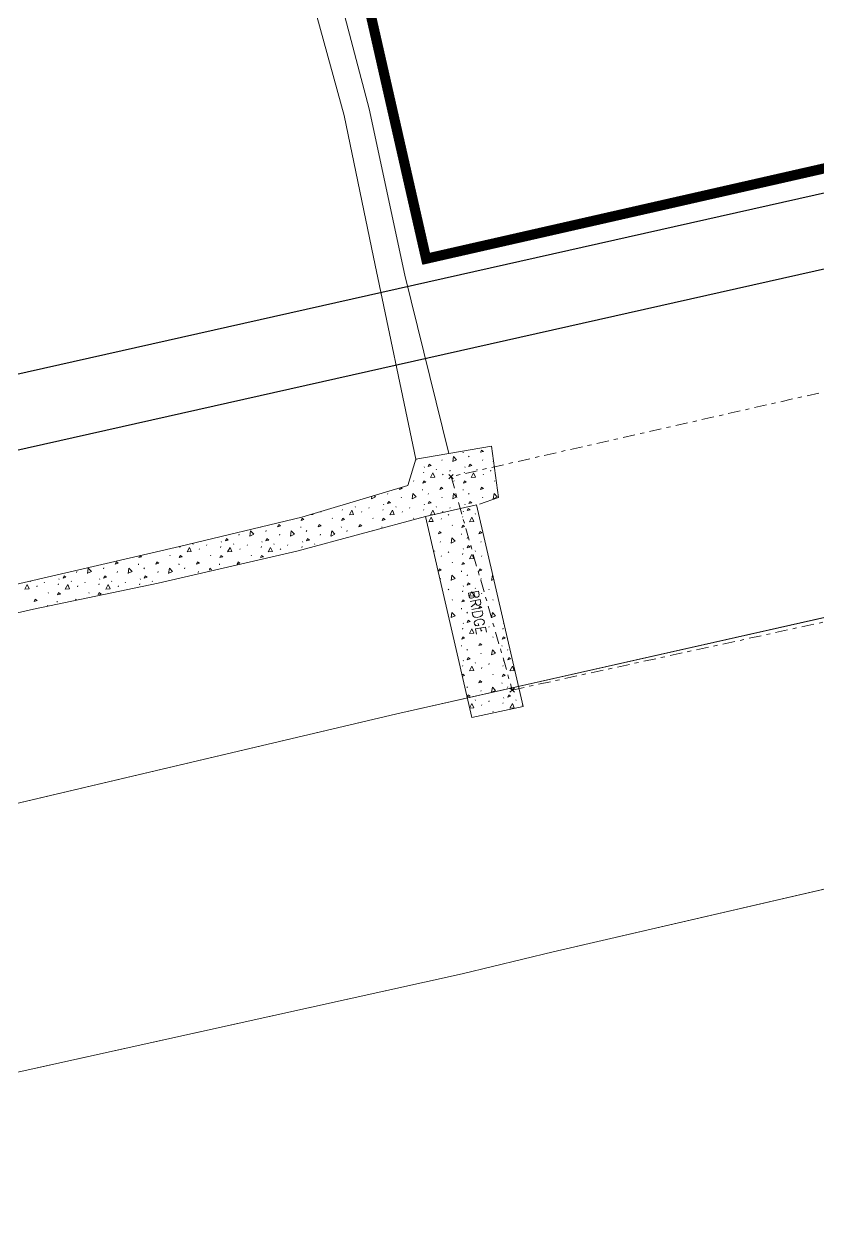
# Model space of a CAD drawing. Header units: metres. Extents: x -703672 to 3951284, y -4124475 to 4104628.
# Drawn here: x 328131.1 to 328209.4, y 4102859.2 to 4102977.5 of the extents above; entities that cross this region are included whole.
import ezdxf
from ezdxf.enums import TextEntityAlignment as Align

# ---------------------------------------------------------------- set-up
doc = ezdxf.new("R2010")
doc.units = ezdxf.units.M
doc.header["$MEASUREMENT"] = 0
doc.linetypes.add('DGN Style 7', pattern=[2.6567653376214695, 1.195544401929661, -0.5313530675242938, 0.3985148006432204, -0.5313530675242938])
for name, color, linetype, lineweight in [('0_거더제작장', 195, 'Continuous', 0), ('C-DTCH-TOP~', 7, 'Continuous', 0), ('C-PADS-OTLN', 9, 'Continuous', 30), ('C-PROP-BASE', 2, 'CONLMT', 0), ('V-ANNO-PATT', 9, 'Continuous', 0), ('V-PVMT-GRVL', 9, 'Continuous', 0), ('V-SITE-STRC', 253, 'Continuous', 0), ('V-SITE-WALK', 7, 'Continuous', 0)]:
    doc.layers.add(name, color=color, linetype=linetype, lineweight=lineweight)
doc.styles.add('Style-STANDARD', font='STANDARD.shx')
doc.linetypes.add('CONLMT', pattern='A,0.10417,-0.00902625,[2,dgnlstyle-tsaec.shx,S=4.133597883597883e-05,R=0,X=0,Y=0],-0.00902625', length=0.1222225)

msp = doc.modelspace()

# ---------------------------------------------------------------- linework, layer by layer
at = {"layer": '0_거더제작장', "const_width": 1}
msp.add_lwpolyline([(328311.1668359272, 4102986.284683827), (328170.742010896, 4102954.396307972), (328115.3802472576, 4103198.189406986), (328255.8050722887, 4103230.077782841)], close=True, dxfattribs=at)
at = {"layer": 'C-DTCH-TOP~'}
for p, q in [((328167.8653534192, 4102909.525852308), (328416.727287227, 4102965.683699912)), ((328428.5751802278, 4102942.780686513), (328183.2484712587, 4102886.081839229)), ((328069.0538425405, 4102886.235816062), (328167.8653534192, 4102909.525852308)), ((328183.2484712587, 4102886.081839229), (328174.2990880811, 4102883.913678971)), ((328174.2990880811, 4102883.913678971), (328089.4495304952, 4102865.147232361))]:
    msp.add_line(p, q, dxfattribs=at)
at = {"layer": 'C-DTCH-TOP~', "flags": 128}
for points in [[(327517.8345620793, 4102748.37939936), (327532.1012557851, 4102753.865678844), (327563.346068102, 4102764.286165), (327606.1703543523, 4102774.124036111), (327654.2007221422, 4102784.538279964), (327713.2279488214, 4102798.43156791), (327720.1714716455, 4102805.951463472), (328069.0538425405, 4102886.235816062), (328167.8653534192, 4102909.525852308), (328416.727287227, 4102965.683699912), (328463.3450396978, 4102976.663650007)], [(328463.3450396977, 4102950.367365552), (328428.5751802278, 4102942.780686513), (328183.2484712587, 4102886.081839229), (328174.2990880811, 4102883.913678971), (328089.4495304952, 4102865.147232361), (327761.2583166112, 4102787.432628253), (327637.4214089723, 4102761.393897478), (327586.492723332, 4102748.37939936)]]:
    msp.add_lwpolyline(points, dxfattribs=at)
at = {"layer": 'C-PADS-OTLN'}
for p, q in [((328126.8688037326, 4102942.218461848), (328403.0110084876, 4103004.316380347)), ((328127.9731425419, 4102934.984499497), (328404.6126109379, 4102997.194240951))]:
    msp.add_line(p, q, dxfattribs=at)
at = {"layer": 'C-PROP-BASE', "linetype": 'ByBlock'}
for p, q in [((328172.9714283276, 4102933.141535928), (328173.4204411339, 4102932.692523122)), ((328173.1961592376, 4102932.916805018), (328172.9716528346, 4102932.692298615)), ((328173.420890147, 4102933.141535928), (328173.1961592376, 4102932.916805018)), ((328179.0004283276, 4102912.104535928), (328179.4494411339, 4102911.655523122)), ((328179.2251592376, 4102911.879805018), (328179.0006528345, 4102911.655298615)), ((328179.449890147, 4102912.104535928), (328179.2251592376, 4102911.879805018))]:
    msp.add_line(p, q, dxfattribs=at)
at = {"layer": 'C-PROP-BASE', "linetype": 'DGN Style 7'}
msp.add_lwpolyline([(328463.3450396977, 4102998.877762125), (328173.1961592371, 4102932.916805019), (328179.2251592568, 4102911.879805039), (328463.3450396977, 4102973.86268599)], dxfattribs=at)
at = {"layer": 'V-ANNO-PATT'}
for p, q in [((328174.3783010523, 4102935.332885927, 7.590978567076746), (328174.3871924113, 4102935.253009991, 7.592978248973154)), ((328172.2816315522, 4102934.497737539, 7.602331904982755), (328172.3172397802, 4102934.577713443, 7.600523943030254)), ((328174.9319453115, 4102934.861727876, 7.6049609143748), (328174.9674535404, 4102934.941703781, 7.603152516076079)), ((328176.2815934724, 4102934.497737539, 7.6197857540093), (328176.3172017004, 4102934.577713443, 7.617977792056806)), ((328170.4749185881, 4102933.282603633, 7.624278781811668), (328170.510526816, 4102933.362579538, 7.622470819859174)), ((328170.5422806247, 4102933.867727347, 7.610208440352395), (328170.5778745781, 4102933.814443401, 7.611671829039118)), ((328171.7384450355, 4102933.641795416, 7.620974339818744), (328171.7739389899, 4102933.588511469, 7.622437292159248)), ((328172.370278677, 4102933.078465136, 7.637560614508459), (328172.4058868943, 4102933.158341071, 7.635755106682467)), ((328173.0896135606, 4102933.468047762, 7.631135521896113), (328173.1252217779, 4102933.547923697, 7.629330014070121)), ((328174.4748805083, 4102933.282603633, 7.64173263083822), (328174.5104887362, 4102933.362579538, 7.639924668885719)), ((328174.5422425449, 4102933.867727347, 7.627662289378939), (328174.5778364983, 4102933.814443401, 7.62912567806567)), ((328175.7384069557, 4102933.641795416, 7.638428188845296), (328175.7739009101, 4102933.588511469, 7.639891141185792)), ((328176.3702405972, 4102933.078465136, 7.655014463535004), (328176.4058488145, 4102933.158341071, 7.653208955709019)), ((328177.0895754808, 4102933.468047762, 7.648589370922657), (328177.1251836981, 4102933.547923697, 7.646783863096672)), ((328169.4803453318, 4102932.510336301, 7.638897445895275), (328169.5158392861, 4102932.457052354, 7.640360398235771)), ((328173.480307252, 4102932.510336301, 7.656351294921819), (328173.5158012064, 4102932.457052354, 7.657814247262316)), ((328177.4802691722, 4102932.510336301, 7.673805143948371), (328177.5157631266, 4102932.457052354, 7.675268096288868)), ((328166.9316278982, 4102931.187534832, 7.660249727982162), (328166.9671361272, 4102931.267510737, 7.658441329683434)), ((328168.2812760592, 4102930.823544495, 7.675074567616662), (328168.3168842872, 4102930.9035204, 7.673266605664161)), ((328170.3779455593, 4102931.658692883, 7.663721229710653), (328170.3868369184, 4102931.578816948, 7.66572091160706)), ((328170.9315898184, 4102931.187534832, 7.677703577008707), (328170.9670980474, 4102931.267510737, 7.675895178709979)), ((328172.2812379794, 4102930.823544495, 7.692528416643206), (328172.3168462074, 4102930.9035204, 7.690720454690705)), ((328174.3779074795, 4102931.658692883, 7.681175078737198), (328174.3867988386, 4102931.578816948, 7.683174760633605)), ((328174.9315517387, 4102931.187534832, 7.695157426035259), (328174.9670599676, 4102931.267510737, 7.693349027736531)), ((328176.2811998996, 4102930.823544495, 7.709982265669758), (328176.3168081276, 4102930.9035204, 7.708174303717257)), ((328160.3699993436, 4102929.404272091, 7.675395579089269), (328160.4056075608, 4102929.484148026, 7.673590071263277)), ((328162.4746011748, 4102929.608410588, 7.67956759541903), (328162.5102094028, 4102929.688386494, 7.677759633466529)), ((328163.7381276223, 4102929.967602372, 7.676263153426106), (328163.7736215767, 4102929.914318425, 7.677726105766602)), ((328164.3699612638, 4102929.404272091, 7.692849428115814), (328164.405569481, 4102929.484148026, 7.691043920289829)), ((328165.0892961474, 4102929.793854719, 7.686424335503474), (328165.1249043647, 4102929.873730654, 7.684618827677482)), ((328166.474563095, 4102929.608410588, 7.697021444445582), (328166.510171323, 4102929.688386494, 7.695213482493081)), ((328166.5419251317, 4102930.193534303, 7.682951102986301), (328166.5775190851, 4102930.140250357, 7.684414491673024)), ((328167.7380895425, 4102929.967602372, 7.693717002452651), (328167.7735834969, 4102929.914318425, 7.695179954793154)), ((328168.369923184, 4102929.404272091, 7.710303277142366), (328168.4055314012, 4102929.484148026, 7.708497769316374)), ((328169.0892580677, 4102929.793854719, 7.703878184530019), (328169.1248662849, 4102929.873730654, 7.702072676704027)), ((328170.4745250152, 4102929.608410588, 7.714475293472127), (328170.5101332432, 4102929.688386494, 7.712667331519626)), ((328170.5418870519, 4102930.193534303, 7.700404952012846), (328170.5774810053, 4102930.140250357, 7.701868340699576)), ((328171.7380514627, 4102929.967602372, 7.711170851479196), (328171.7735454171, 4102929.914318425, 7.712633803819699)), ((328172.3698851042, 4102929.404272091, 7.72775712616891), (328172.4054933214, 4102929.484148026, 7.725951618342918)), ((328173.0892199879, 4102929.793854719, 7.721332033556564), (328173.1248282052, 4102929.873730654, 7.719526525730572)), ((328174.3814781395, 4102929.503132285, 7.744469655451645), (328174.417063224, 4102929.449838082, 7.743173612493003)), ((328174.5418489721, 4102930.193534303, 7.717858801039398), (328174.5774429255, 4102930.140250357, 7.719322189726121)), ((328161.4800279186, 4102928.836143257, 7.694186259502629), (328161.5155218729, 4102928.78285931, 7.695649211843133)), ((328165.4799898388, 4102928.836143257, 7.711640108529181), (328165.5154837932, 4102928.78285931, 7.713103060869678)), ((328169.479951759, 4102928.836143257, 7.729093957555726), (328169.5154457134, 4102928.78285931, 7.730556909896222)), ((328172.209634218, 4102928.713718158, 7.763942098161834), (328172.2452474469, 4102928.793609467, 7.764610381910451)), ((328172.92894274, 4102929.10337577, 7.759384152186897), (328172.9645559689, 4102929.18326708, 7.760052435935521)), ((328173.3195002127, 4102928.145479971, 7.739657607393923), (328173.3549853075, 4102928.092185768, 7.738362997068236)), ((328174.3140613754, 4102928.917895948, 7.736802282732079), (328174.3496746255, 4102928.997887245, 7.737472041200448)), ((328175.5775076243, 4102929.277156867, 7.723999633414884), (328175.612992719, 4102929.223862664, 7.72270502308919)), ((328152.2810348055, 4102927.149351451, 7.695455683170927), (328152.3166430335, 4102927.229327356, 7.693647721218426)), ((328154.3833602011, 4102927.93368984, 7.685374365875049), (328154.3865956647, 4102927.904623903, 7.686102027161326)), ((328154.9313485648, 4102927.513341788, 7.698084692562972), (328154.9668567937, 4102927.593317693, 7.696276294264251)), ((328156.2809967257, 4102927.149351451, 7.712909532197472), (328156.3166049537, 4102927.229327356, 7.711101570244971)), ((328158.3776662258, 4102927.984499839, 7.701556194291463), (328158.3865575849, 4102927.904623903, 7.703555876187878)), ((328158.931310485, 4102927.513341788, 7.715538541589524), (328158.9668187139, 4102927.593317693, 7.713730143290796)), ((328160.2809586459, 4102927.149351451, 7.730363381224024), (328160.3165668739, 4102927.229327356, 7.728555419271522)), ((328162.377628146, 4102927.984499839, 7.719010043318008), (328162.3865195051, 4102927.904623903, 7.721009725214422)), ((328162.9312724052, 4102927.513341788, 7.732992390616069), (328162.9667806341, 4102927.593317693, 7.731183992317341)), ((328166.3775900662, 4102927.984499839, 7.73646389234456), (328166.3864814253, 4102927.904623903, 7.738463574240967)), ((328174.2169280823, 4102927.29367263, 7.714233723809734), (328174.2258102864, 4102927.21378132, 7.712927918396375)), ((328146.4743599211, 4102925.934217545, 7.699948710973295), (328146.5099681491, 4102926.014193451, 7.698140749020794)), ((328147.7378863686, 4102926.293409328, 7.696644268980371), (328147.773380323, 4102926.240125381, 7.698107221320868)), ((328148.3697200101, 4102925.730079048, 7.713230543670079), (328148.4053282273, 4102925.809954983, 7.711425035844094)), ((328149.0890548938, 4102926.119661674, 7.70680545105774), (328149.1246631111, 4102926.199537609, 7.704999943231748)), ((328150.4743218413, 4102925.934217545, 7.71740255999984), (328150.5099300693, 4102926.014193451, 7.715594598047346)), ((328150.5416838781, 4102926.519341259, 7.703332218540567), (328150.5772778314, 4102926.466057313, 7.70479560722729)), ((328151.7378482888, 4102926.293409328, 7.714098118006916), (328151.7733422432, 4102926.240125381, 7.71556107034742)), ((328152.3696819303, 4102925.730079048, 7.730684392696631), (328152.4052901475, 4102925.809954983, 7.728878884870639)), ((328153.089016814, 4102926.119661674, 7.724259300084285), (328153.1246250313, 4102926.199537609, 7.722453792258293)), ((328154.4742837615, 4102925.934217545, 7.734856409026392), (328154.5098919895, 4102926.014193451, 7.733048447073891)), ((328154.5416457983, 4102926.519341259, 7.720786067567111), (328154.5772397516, 4102926.466057313, 7.722249456253834)), ((328155.737810209, 4102926.293409328, 7.731551967033468), (328155.7733041634, 4102926.240125381, 7.733014919373964)), ((328156.3696438505, 4102925.730079048, 7.748138241723176), (328156.4052520677, 4102925.809954983, 7.746332733897191)), ((328157.0889787342, 4102926.119661674, 7.741713149110829), (328157.1245869515, 4102926.199537609, 7.739907641284844)), ((328158.4742456817, 4102925.934217545, 7.752310258052937), (328158.5098539097, 4102926.014193451, 7.750502296100436)), ((328158.5416077184, 4102926.519341259, 7.738239916593663), (328158.5772016718, 4102926.466057313, 7.739703305280386)), ((328159.7377721293, 4102926.293409328, 7.749005816060013), (328159.7732660837, 4102926.240125381, 7.750468768400509)), ((328172.1203667345, 4102926.458363495, 7.731950497539863), (328172.1559799846, 4102926.538354794, 7.732620256008232)), ((328174.3807015673, 4102925.828232041, 7.690269280472513), (328174.4162866519, 4102925.774937838, 7.688973237513864)), ((328174.7704716744, 4102926.822423893, 7.699350880958164), (328174.8059849347, 4102926.902415191, 7.70002207205949)), ((328176.119956226, 4102926.458363495, 7.674645179361271), (328176.1555694761, 4102926.538354794, 7.67531493782964)), ((328145.4797866648, 4102925.161950213, 7.714567375056902), (328145.5152806192, 4102925.108666266, 7.716030327397398)), ((328149.4797485851, 4102925.161950213, 7.732021224083446), (328149.5152425395, 4102925.108666266, 7.733484176423943)), ((328153.4797105053, 4102925.161950213, 7.749475073109991), (328153.5152044597, 4102925.108666266, 7.750938025450488)), ((328171.5771415606, 4102925.602256623, 7.727104576614344), (328171.6126266554, 4102925.548962419, 7.725809966288651)), ((328172.2088576459, 4102925.038817913, 7.709741723182695), (328172.2444708748, 4102925.118709222, 7.710410006931319)), ((328172.9281661678, 4102925.428475526, 7.705183777207765), (328172.9637793967, 4102925.508366836, 7.705852060956389)), ((328174.3132848033, 4102925.242995703, 7.682601907752939), (328174.3488980533, 4102925.322987, 7.683271666221316)), ((328175.5767310521, 4102925.602256623, 7.669799258435752), (328175.6122161469, 4102925.548962419, 7.668504648110058)), ((328176.2084471374, 4102925.038817913, 7.652436405004103), (328176.2440603663, 4102925.118709222, 7.653104688752727)), ((328136.2807935518, 4102923.475158407, 7.715836798725192), (328136.3164017798, 4102923.555134312, 7.714028836772691)), ((328138.9311073111, 4102923.839148744, 7.718465808117237), (328138.96661554, 4102923.919124649, 7.716657409818517)), ((328140.280755472, 4102923.475158407, 7.733290647751737), (328140.3163637, 4102923.555134312, 7.731482685799236)), ((328142.3774249721, 4102924.310306795, 7.721937309845728), (328142.3863163312, 4102924.23043086, 7.723936991742143)), ((328142.9310692313, 4102923.839148744, 7.735919657143789), (328142.9665774602, 4102923.919124649, 7.734111258845061)), ((328144.2807173922, 4102923.475158407, 7.750744496778282), (328144.3163256202, 4102923.555134312, 7.748936534825788)), ((328146.3773868923, 4102924.310306795, 7.73939115887228), (328146.3862782514, 4102924.23043086, 7.741390840768688)), ((328146.9310311515, 4102923.839148744, 7.753373506170334), (328146.9665393804, 4102923.919124649, 7.751565107871606)), ((328148.2806793125, 4102923.475158407, 7.768198345804834), (328148.3162875404, 4102923.555134312, 7.766390383852332)), ((328150.3773488125, 4102924.310306795, 7.756845007898825), (328150.3862401716, 4102924.23043086, 7.758844689795232)), ((328173.3187236406, 4102924.470579726, 7.685457232414791), (328173.3542087353, 4102924.417285523, 7.684162622089097)), ((328174.2161515101, 4102923.618772385, 7.660033348830602), (328174.2250337143, 4102923.538881076, 7.658727543417243)), ((328131.7376451149, 4102922.619216285, 7.717025384534637), (328131.7731390693, 4102922.565932338, 7.718488336875133)), ((328133.0888136401, 4102922.445468631, 7.727186566612005), (328133.1244218574, 4102922.525344566, 7.725381058786013)), ((328134.4740805877, 4102922.260024501, 7.737783675554105), (328134.5096888156, 4102922.340000406, 7.735975713601611)), ((328134.5414426243, 4102922.845148216, 7.723713334094832), (328134.5770365777, 4102922.791864269, 7.725176722781555)), ((328135.7376070351, 4102922.619216285, 7.734479233561181), (328135.7731009895, 4102922.565932338, 7.735942185901685)), ((328137.0887755603, 4102922.445468631, 7.74464041563855), (328137.1243837776, 4102922.525344566, 7.742834907812558)), ((328138.4740425079, 4102922.260024501, 7.755237524580657), (328138.5096507358, 4102922.340000406, 7.753429562628156)), ((328138.5414045446, 4102922.845148216, 7.741167183121377), (328138.5769984979, 4102922.791864269, 7.742630571808107)), ((328139.7375689553, 4102922.619216285, 7.751933082587733), (328139.7730629097, 4102922.565932338, 7.75339603492823)), ((328141.0887374805, 4102922.445468631, 7.762094264665095), (328141.1243456978, 4102922.525344566, 7.760288756839103)), ((328142.4740044281, 4102922.260024501, 7.772691373607202), (328142.509612656, 4102922.340000406, 7.770883411654701)), ((328142.5413664647, 4102922.845148216, 7.758621032147929), (328142.5769604181, 4102922.791864269, 7.760084420834652)), ((328143.7375308755, 4102922.619216285, 7.769386931614278), (328143.7730248299, 4102922.565932338, 7.770849883954774)), ((328172.1195901624, 4102922.78346325, 7.677750122560731), (328172.1552034125, 4102922.863454549, 7.6784198810291)), ((328174.7696951022, 4102923.147523648, 7.645150505979032), (328174.8052083626, 4102923.227514946, 7.645821697080358)), ((328176.1191796539, 4102922.78346325, 7.620444804382139), (328176.154792904, 4102922.863454549, 7.621114562850508)), ((328132.3694787564, 4102922.055886004, 7.733611659224344), (328132.4050869736, 4102922.135761939, 7.731806151398359)), ((328133.4795073314, 4102921.487757169, 7.752402339637712), (328133.5150012858, 4102921.434473222, 7.753865291978208)), ((328136.3694406766, 4102922.055886004, 7.751065508250896), (328136.4050488939, 4102922.135761939, 7.749260000424904)), ((328137.4794692516, 4102921.487757169, 7.769856188664257), (328137.514963206, 4102921.434473222, 7.771319141004753)), ((328140.3694025968, 4102922.055886004, 7.768519357277441), (328140.4050108141, 4102922.135761939, 7.766713849451449)), ((328172.9273895957, 4102921.753575281, 7.650983402228633), (328172.9630028246, 4102921.833466591, 7.651651685977249)), ((328174.3125082311, 4102921.568095459, 7.628401532773808), (328174.3481214812, 4102921.648086756, 7.629071291242177)), ((328174.3799249952, 4102922.153331796, 7.636068905493381), (328174.4155100797, 4102922.100037593, 7.634772862534732)), ((328175.57595448, 4102921.927356378, 7.615598883456613), (328175.6114395747, 4102921.874062174, 7.614304273130927)), ((328176.2076705652, 4102921.363917668, 7.598236030024971), (328176.2432837942, 4102921.443808978, 7.598904313773588)), ((328176.9269790872, 4102921.753575281, 7.59367808405004), (328176.9625923162, 4102921.833466591, 7.594346367798657)), ((328134.3771075588, 4102920.636113751, 7.77722612345309), (328134.3859989179, 4102920.556237815, 7.779225805349498)), ((328173.3179470685, 4102920.795679482, 7.631256857435659), (328173.3534321632, 4102920.742385278, 7.629962247109965)), ((328174.215374938, 4102919.943872141, 7.605832973851463), (328174.2242571422, 4102919.863980832, 7.604527168438111)), ((328177.31753656, 4102920.795679482, 7.573951539257067), (328177.3530216547, 4102920.742385278, 7.572656928931373)), ((328174.7689185301, 4102919.472623404, 7.5909501309999), (328174.8044317904, 4102919.552614702, 7.591621322101226)), ((328176.1184030818, 4102919.108563006, 7.566244429403007), (328176.1540163318, 4102919.188554305, 7.566914187871376)), ((328174.311731659, 4102917.893195214, 7.574201157794676), (328174.3473449091, 4102917.973186512, 7.574870916263045)), ((328174.3791484231, 4102918.478431552, 7.581868530514242), (328174.4147335076, 4102918.425137349, 7.5805724875556)), ((328175.5751779079, 4102918.252456134, 7.561398508477481), (328175.6106630026, 4102918.19916193, 7.560103898151787)), ((328176.2068939931, 4102917.689017424, 7.544035655045832), (328176.2425072221, 4102917.768908734, 7.544703938794456)), ((328176.9262025151, 4102918.078675037, 7.539477709070901), (328176.961815744, 4102918.158566347, 7.540145992819525)), ((328178.3113211505, 4102917.893195214, 7.516895839616083), (328178.3469344006, 4102917.973186512, 7.517565598084452)), ((328178.3787379146, 4102918.478431552, 7.52456321233565), (328178.4143229991, 4102918.425137349, 7.523267169377007)), ((328177.3167599879, 4102917.120779238, 7.519751164277928), (328177.3522450826, 4102917.067485034, 7.518456553952234)), ((328174.2145983659, 4102916.268971897, 7.551632598872331), (328174.22348057, 4102916.189080588, 7.550326793458972)), ((328174.768141958, 4102915.797723159, 7.536749756020761), (328174.8036552183, 4102915.877714458, 7.537420947122087)), ((328176.1176265096, 4102915.433662762, 7.512044054423868), (328176.1532397597, 4102915.513654061, 7.512713812892237)), ((328178.2141878573, 4102916.268971897, 7.494327280693739), (328178.2230700615, 4102916.189080588, 7.493021475280379)), ((328178.7677314495, 4102915.797723159, 7.479444437842169), (328178.8032447098, 4102915.877714458, 7.480115628943494)), ((328174.3109550869, 4102914.21829497, 7.520000782815536), (328174.3465683369, 4102914.298286268, 7.520670541283906)), ((328174.3783718509, 4102914.803531308, 7.52766815553511), (328174.4139569355, 4102914.750237105, 7.52637211257646)), ((328175.5744013357, 4102914.577555889, 7.507198133498349), (328175.6098864305, 4102914.524261686, 7.505903523172655)), ((328176.206117421, 4102914.014117179, 7.4898352800667), (328176.24173065, 4102914.094008489, 7.490503563815324)), ((328176.9254259429, 4102914.403774793, 7.485277334091769), (328176.9610391718, 4102914.483666103, 7.485945617840386)), ((328178.3105445784, 4102914.21829497, 7.462695464636944), (328178.3461578285, 4102914.298286268, 7.463365223105313)), ((328178.3779613425, 4102914.803531308, 7.470362837356518), (328178.4135464269, 4102914.750237105, 7.469066794397868)), ((328177.3159834158, 4102913.445878993, 7.465550789298796), (328177.3514685105, 4102913.39258479, 7.464256178973102)), ((328174.7673653858, 4102912.122822914, 7.482549381041629), (328174.8028786462, 4102912.202814213, 7.483220572142955)), ((328176.1168499375, 4102911.758762517, 7.457843679444736), (328176.1524631876, 4102911.838753816, 7.458513437913105)), ((328178.2134112853, 4102912.594071652, 7.440126905714607), (328178.2222934894, 4102912.514180343, 7.438821100301247)), ((328178.7669548774, 4102912.122822914, 7.425244062863037), (328178.8024681377, 4102912.202814213, 7.425915253964362)), ((328175.5736247636, 4102910.902655645, 7.452997758519217), (328175.6091098583, 4102910.849361442, 7.451703148193523)), ((328176.2053408488, 4102910.339216935, 7.435634905087568), (328176.2409540778, 4102910.419108245, 7.436303188836192)), ((328176.9246493708, 4102910.728874548, 7.431076959112637), (328176.9602625998, 4102910.808765858, 7.431745242861254)), ((328178.3097680063, 4102910.543394725, 7.408495089657812), (328178.3453812563, 4102910.623386023, 7.409164848126181)), ((328178.3771847703, 4102911.128631063, 7.416162462377386), (328178.4127698548, 4102911.07533686, 7.414866419418736)), ((328179.5732142551, 4102910.902655645, 7.395692440340625), (328179.6086993499, 4102910.849361442, 7.394397830014931)), ((328180.2049303403, 4102910.339216935, 7.378329586908976), (328180.2405435693, 4102910.419108245, 7.378997870657599)), ((328177.3152068436, 4102909.770978749, 7.411350414319664), (328177.3506919383, 4102909.717684546, 7.41005580399397))]:
    msp.add_line(p, q, dxfattribs=at)
at = {"layer": 'V-ANNO-PATT', "extrusion": (-0.004362148034495834, 0.02454149877652491, 0.9996892949823596), "flags": 128}
for points, elevation in [([(-1041136.853498925, -3980949.341650765), (-1041136.997216739, -3980949.541579351), (-1041137.148756942, -3980949.379346288), (-1041136.853498925, -3980949.341650765)], 99268.22585291503), ([(-1041132.271883094, -3980946.423324794), (-1041132.415600908, -3980946.623253382), (-1041132.567141113, -3980946.461020317), (-1041132.271883094, -3980946.423324794)], 99268.22585291493), ([(-1041136.210117343, -3980945.723102681), (-1041136.353835157, -3980945.92303127), (-1041136.505375361, -3980945.760798207), (-1041136.210117343, -3980945.723102681)], 99268.22585291493), ([(-1041115.875564519, -3980945.605665156), (-1041116.019282334, -3980945.805593744), (-1041116.170822538, -3980945.64336068), (-1041115.875564519, -3980945.605665156)], 99268.22585291477), ([(-1041119.813798768, -3980944.905443044), (-1041119.957516582, -3980945.105371632), (-1041120.109056786, -3980944.943138571), (-1041119.813798768, -3980944.905443044)], 99268.22585291482), ([(-1041123.752033016, -3980944.205220932), (-1041123.895750831, -3980944.405149519), (-1041124.047291034, -3980944.242916459), (-1041123.752033016, -3980944.205220932)], 99268.22585291478), ([(-1041099.479245945, -3980944.788005522), (-1041099.622963759, -3980944.987934108), (-1041099.774503963, -3980944.825701043), (-1041099.479245945, -3980944.788005522)], 99268.22585291465), ([(-1041103.417480193, -3980944.08778341), (-1041103.561198007, -3980944.287711996), (-1041103.712738212, -3980944.125478933), (-1041103.417480193, -3980944.08778341)], 99268.22585291466), ([(-1041107.355714442, -3980943.387561296), (-1041107.499432256, -3980943.587489883), (-1041107.650972459, -3980943.425256821), (-1041107.355714442, -3980943.387561296)], 99268.22585291463), ([(-1041111.29394869, -3980942.687339185), (-1041111.437666504, -3980942.887267772), (-1041111.589206708, -3980942.72503471), (-1041111.29394869, -3980942.687339185)], 99268.22585291468), ([(-1041090.959395866, -3980942.569901658), (-1041091.10311368, -3980942.769830246), (-1041091.254653885, -3980942.607597185), (-1041090.959395866, -3980942.569901658)], 99268.22585291456)]:
    msp.add_lwpolyline(points, dxfattribs=dict(at, elevation=elevation))
at = {"layer": 'V-ANNO-PATT', "extrusion": (-0.004362148119727697, 0.02454149869019284, 0.9996892949841071), "elevation": 99268.22547072967, "flags": 128}
msp.add_lwpolyline([(-1041130.465304509, -3980949.754107319), (-1041130.48351232, -3980949.727109422), (-1041130.446250891, -3980949.717280974)], dxfattribs=at)
at = {"layer": 'V-ANNO-PATT', "extrusion": (-0.004362148034513899, 0.02454149877650084, 0.9996892949823601), "flags": 128}
for points, elevation in [([(-1041131.533611901, -3980948.875833209), (-1041131.677428171, -3980949.075744291), (-1041131.828968376, -3980948.913511231), (-1041131.533611901, -3980948.875833209)], 99268.22585281034), ([(-1041135.47184615, -3980948.175611097), (-1041135.615662419, -3980948.375522179), (-1041135.767202624, -3980948.213289117), (-1041135.47184615, -3980948.175611097)], 99268.2258528103), ([(-1041126.951996071, -3980945.957507238), (-1041127.095812341, -3980946.157418319), (-1041127.247352546, -3980945.995185257), (-1041126.951996071, -3980945.957507238)], 99268.22585281018), ([(-1041130.89023032, -3980945.257285127), (-1041131.03404659, -3980945.457196208), (-1041131.185586794, -3980945.294963145), (-1041130.89023032, -3980945.257285127)], 99268.2258528102), ([(-1041134.828464568, -3980944.557063014), (-1041134.972280838, -3980944.756974097), (-1041135.123821042, -3980944.594741035), (-1041134.828464568, -3980944.557063014)], 99268.22585281018), ([(-1041110.555677497, -3980945.1398476), (-1041110.699493766, -3980945.339758679), (-1041110.85103397, -3980945.17752562), (-1041110.555677497, -3980945.1398476)], 99268.2258528101), ([(-1041114.493911745, -3980944.439625488), (-1041114.637728014, -3980944.639536569), (-1041114.789268219, -3980944.477303508), (-1041114.493911745, -3980944.439625488)], 99268.22585281006), ([(-1041118.432145993, -3980943.739403374), (-1041118.575962263, -3980943.939314458), (-1041118.727502468, -3980943.777081399), (-1041118.432145993, -3980943.739403374)], 99268.22585281004), ([(-1041094.159358922, -3980944.322187966), (-1041094.303175191, -3980944.522099045), (-1041094.454715396, -3980944.359865983), (-1041094.159358922, -3980944.322187966)], 99268.22585280999), ([(-1041098.09759317, -3980943.621965853), (-1041098.24140944, -3980943.821876935), (-1041098.392949644, -3980943.659643871), (-1041098.09759317, -3980943.621965853)], 99268.22585280995), ([(-1041102.035827418, -3980942.92174374), (-1041102.179643688, -3980943.121654823), (-1041102.331183892, -3980942.959421761), (-1041102.035827418, -3980942.92174374)], 99268.22585280995)]:
    msp.add_lwpolyline(points, dxfattribs=dict(at, elevation=elevation))
at = {"layer": 'V-ANNO-PATT', "extrusion": (-0.004362148072730438, 0.02454149873753931, 0.9996892949831497), "flags": 128}
for points, elevation in [([(-1041133.999275463, -3980948.920818706), (-1041134.157429066, -3980949.408158268), (-1041134.413030453, -3980949.029161577), (-1041134.007972465, -3980948.922319419)], 99268.22568041191), ([(-1041129.417659628, -3980946.002492742), (-1041129.575813232, -3980946.489832304), (-1041129.831414619, -3980946.110835612), (-1041129.42635663, -3980946.003993457)], 99268.22568041213), ([(-1041133.355893874, -3980945.302270624), (-1041133.514047479, -3980945.789610184), (-1041133.769648866, -3980945.410613494), (-1041133.364590877, -3980945.303771338)], 99268.22568041197), ([(-1041137.294128122, -3980944.602048505), (-1041137.452281726, -3980945.089388066), (-1041137.707883113, -3980944.710391375), (-1041137.302825124, -3980944.603549221)], 99268.22568041178), ([(-1041113.021341052, -3980945.184833136), (-1041113.179494655, -3980945.672172697), (-1041113.435096042, -3980945.293176005), (-1041113.030038054, -3980945.186333849)], 99268.22568041274), ([(-1041116.959575298, -3980944.484611015), (-1041117.117728902, -3980944.971950578), (-1041117.373330289, -3980944.592953886), (-1041116.968272301, -3980944.48611173)], 99268.22568041258), ([(-1041120.897809545, -3980943.784388896), (-1041121.055963149, -3980944.271728457), (-1041121.311564536, -3980943.892731767), (-1041120.906506548, -3980943.785889613)], 99268.22568041238), ([(-1041096.625022475, -3980944.367173529), (-1041096.783176079, -3980944.854513091), (-1041097.038777466, -3980944.475516398), (-1041096.633719478, -3980944.368674243)], 99268.22568041338), ([(-1041100.563256722, -3980943.666951409), (-1041100.721410326, -3980944.15429097), (-1041100.977011713, -3980943.775294282), (-1041100.571953725, -3980943.668452126)], 99268.22568041328), ([(-1041104.501490969, -3980942.96672929), (-1041104.659644573, -3980943.454068852), (-1041104.91524596, -3980943.07507216), (-1041104.510187972, -3980942.968230005)], 99268.22568041306)]:
    msp.add_lwpolyline(points, dxfattribs=dict(at, elevation=elevation))
at = {"layer": 'V-ANNO-PATT', "extrusion": (0.003261091433939022, 0.0234835927939211, 0.9997189035684725), "elevation": 97429.4818428728, "flags": 128}
msp.add_lwpolyline([(239287.8235952411, -4107921.610032229), (239287.8235952411, -4107921.745338317)], dxfattribs=at)
at = {"layer": 'V-ANNO-PATT', "extrusion": (0.005768682097878324, 0.002671713260979824, 0.9999797919233692), "elevation": 12862.64175158485, "flags": 128}
msp.add_lwpolyline([(328171.8923493106, 4102914.699450684), (328171.8657000246, 4102914.687108557)], dxfattribs=at)
at = {"layer": 'V-ANNO-PATT', "extrusion": (-0.004362148053668261, 0.02454149874455673, 0.9996892949830608), "flags": 128}
for points, elevation in [([(-1041131.565086783, -3980947.761700937), (-1041131.88044907, -3980948.165530738), (-1041131.99101857, -3980947.722026594), (-1041131.573849355, -3980947.760142943)], 99268.22571545972), ([(-1041135.503321031, -3980947.061478822), (-1041135.818683318, -3980947.465308622), (-1041135.929252817, -3980947.021804479), (-1041135.512083602, -3980947.059920826)], 99268.22571545964), ([(-1041123.045236703, -3980945.543597084), (-1041123.36059899, -3980945.947426886), (-1041123.471168489, -3980945.503922743), (-1041123.053999274, -3980945.54203909)], 99268.22571545979), ([(-1041126.983470951, -3980944.843374969), (-1041127.298833237, -3980945.247204769), (-1041127.409402737, -3980944.803700626), (-1041126.992233521, -3980944.841816975)], 99268.2257154598), ([(-1041130.921705198, -3980944.143152853), (-1041131.237067485, -3980944.546982654), (-1041131.347636984, -3980944.10347851), (-1041130.930467769, -3980944.141594861)], 99268.22571545973), ([(-1041106.648918127, -3980944.725937464), (-1041106.964280414, -3980945.129767266), (-1041107.074849914, -3980944.686263124), (-1041106.657680698, -3980944.72437947)], 99268.22571546014), ([(-1041110.587152375, -3980944.025715349), (-1041110.902514662, -3980944.429545151), (-1041111.013084161, -3980943.986041008), (-1041110.595914946, -3980944.024157354)], 99268.22571546011), ([(-1041114.525386622, -3980943.325493233), (-1041114.840748909, -3980943.729323035), (-1041114.951318409, -3980943.285818891), (-1041114.534149194, -3980943.323935239)], 99268.22571545998), ([(-1041090.252599552, -3980943.908277845), (-1041090.567961838, -3980944.312107646), (-1041090.678531338, -3980943.868603502), (-1041090.261362123, -3980943.90671985)], 99268.2257154605), ([(-1041094.190833799, -3980943.208055729), (-1041094.506196086, -3980943.611885531), (-1041094.616765585, -3980943.168381386), (-1041094.199596371, -3980943.206497733)], 99268.22571546043), ([(-1041098.129068047, -3980942.507833612), (-1041098.444430333, -3980942.911663414), (-1041098.554999833, -3980942.46815927), (-1041098.137830618, -3980942.506275619)], 99268.22571546033)]:
    msp.add_lwpolyline(points, dxfattribs=dict(at, elevation=elevation))
at = {"layer": 'V-ANNO-PATT', "extrusion": (-0.004362148052267558, 0.02454149883338532, 0.9996892949808861), "elevation": 99268.22608037708, "flags": 128}
msp.add_lwpolyline([(-1041128.510179, -3980947.289317615), (-1041128.630112525, -3980947.160921439), (-1041128.334854507, -3980947.123225915)], dxfattribs=at)
at = {"layer": 'V-ANNO-PATT', "extrusion": (0.008757919768470127, 0.01824654762729377, 0.9997951601908334), "elevation": 77746.06018575412, "flags": 128}
msp.add_lwpolyline([(1479542.492378875, -3840136.970426656), (1479542.492378875, -3840137.166260227)], dxfattribs=at)
at = {"layer": 'V-ANNO-PATT', "extrusion": (-0.004362148034151436, 0.02454149877542302, 0.9996892949823881), "flags": 128}
for points, elevation in [([(-1041130.71622579, -3980947.344680291), (-1041130.859943603, -3980947.544608878), (-1041131.011483808, -3980947.382375814), (-1041130.71622579, -3980947.344680291)], 99268.22584850695), ([(-1041134.654460037, -3980946.644458177), (-1041134.798177852, -3980946.844386766), (-1041134.949718056, -3980946.682153704), (-1041134.654460037, -3980946.644458177)], 99268.22584850696), ([(-1041118.258141463, -3980945.826798543), (-1041118.401859277, -3980946.026727128), (-1041118.553399481, -3980945.864494066), (-1041118.258141463, -3980945.826798543)], 99268.22584850679), ([(-1041122.196375711, -3980945.126576431), (-1041122.340093525, -3980945.326505017), (-1041122.49163373, -3980945.164271954), (-1041122.196375711, -3980945.126576431)], 99268.22584850687), ([(-1041126.13460996, -3980944.426354318), (-1041126.278327773, -3980944.626282904), (-1041126.429867978, -3980944.464049843), (-1041126.13460996, -3980944.426354318)], 99268.2258485068), ([(-1041105.800057136, -3980944.308916794), (-1041105.94377495, -3980944.508845381), (-1041106.095315154, -3980944.346612318), (-1041105.800057136, -3980944.308916794)], 99268.22584850673), ([(-1041109.738291385, -3980943.608694681), (-1041109.882009199, -3980943.808623269), (-1041110.033549403, -3980943.646390206), (-1041109.738291385, -3980943.608694681)], 99268.22584850671), ([(-1041113.676525633, -3980942.908472571), (-1041113.820243447, -3980943.108401159), (-1041113.971783652, -3980942.946168095), (-1041113.676525633, -3980942.908472571)], 99268.22584850673), ([(-1041093.34197281, -3980942.791035045), (-1041093.485690624, -3980942.990963631), (-1041093.637230828, -3980942.82873057), (-1041093.34197281, -3980942.791035045)], 99268.22584850657)]:
    msp.add_lwpolyline(points, dxfattribs=dict(at, elevation=elevation))
at = {"layer": 'V-ANNO-PATT', "extrusion": (0.003261091433092282, 0.02348359277943952, 0.9997189035688155), "elevation": 97429.39419024606, "flags": 128}
msp.add_lwpolyline([(239299.2046409372, -4107916.320739847), (239299.204640937, -4107916.575040873)], dxfattribs=at)
at = {"layer": 'V-ANNO-PATT', "extrusion": (-0.004362148070177448, 0.02454149876426377, 0.9996892949825048), "elevation": 99268.22579089865, "flags": 128}
msp.add_lwpolyline([(-1041125.784177739, -3980946.971277339), (-1041125.892031631, -3980946.811355406), (-1041125.486973643, -3980946.704513249)], dxfattribs=at)
at = {"layer": 'V-ANNO-PATT', "extrusion": (0.01432477132432922, -0.0147487111180203, 0.9997886158818089), "flags": 128}
for points, elevation in [([(328140.9982348231, 4102552.752740931), (328141.104834823, 4102552.974740931), (328141.2824348227, 4102552.841540933), (328140.9982348231, 4102552.752740931)], -55804.15617752555), ([(328140.9982348229, 4102549.077440931), (328141.1048348231, 4102549.299440931), (328141.2824348228, 4102549.166240931), (328140.9982348229, 4102549.077440931)], -55804.15617752557), ([(328140.9982348231, 4102545.402140931), (328141.104834823, 4102545.624140932), (328141.2824348228, 4102545.490940931), (328140.9982348231, 4102545.402140931)], -55804.15617752556), ([(328140.9982348228, 4102541.726840932), (328141.1048348231, 4102541.94884093), (328141.2824348231, 4102541.815640931), (328140.9982348228, 4102541.726840932)], -55804.15617752559), ([(328140.9982348231, 4102538.051540931), (328141.1048348229, 4102538.273540931), (328141.2824348228, 4102538.140340932), (328140.9982348231, 4102538.051540931)], -55804.15617752559), ([(328144.9982348232, 4102538.051540931), (328145.1048348229, 4102538.273540931), (328145.2824348228, 4102538.140340932), (328144.9982348232, 4102538.051540931)], -55804.15617752547), ([(328144.9982348231, 4102534.376240931), (328145.1048348231, 4102534.598240931), (328145.282434823, 4102534.46504093), (328144.9982348231, 4102534.376240931)], -55804.15617752547)]:
    msp.add_lwpolyline(points, dxfattribs=dict(at, elevation=elevation))
at = {"layer": 'V-ANNO-PATT', "extrusion": (-0.004362148067359206, 0.02454149859556723, 0.9996892949866586), "elevation": 99268.2250996738, "flags": 128}
msp.add_lwpolyline([(-1041119.528913056, -3980946.243983028), (-1041119.539253237, -3980946.202507634), (-1041119.33347459, -3980946.221309432)], dxfattribs=at)
at = {"layer": 'V-ANNO-PATT', "extrusion": (-0.002962291976796153, -0.005591253424492615, 0.9999799811553166), "elevation": -23904.87380767319, "flags": 128}
msp.add_lwpolyline([(328169.5940194328, 4102858.948361772), (328169.6178794056, 4102858.993395985)], dxfattribs=at)
at = {"layer": 'V-ANNO-PATT', "extrusion": (0.01297819954073852, 0.001103773270908912, 0.9999151704125943), "elevation": 8795.548554963198, "flags": 128}
msp.add_lwpolyline([(328143.3264997068, 4102921.269021615), (328143.2801471993, 4102921.265079752)], dxfattribs=at)
at = {"layer": 'V-ANNO-PATT', "extrusion": (0.01432477130098437, -0.01474871111310571, 0.9997886158822158), "elevation": -55804.15616502261, "flags": 128}
msp.add_lwpolyline([(328137.2440869868, 4102551.706679504), (328137.460034933, 4102552.114441097), (328137.6465349328, 4102551.697141096), (328137.2754874046, 4102551.665583388)], dxfattribs=at)
at = {"layer": 'V-ANNO-PATT', "extrusion": (0.01432477129675583, -0.01474871115477424, 0.9997886158816618), "flags": 128}
for points, elevation in [([(328140.4615349529, 4102551.102138747), (328140.5680349529, 4102551.324138747), (328140.7456349525, 4102551.190938744), (328140.4615349529, 4102551.102138747)], -55804.15633737322), ([(328140.4615349526, 4102547.426838745), (328140.5680349527, 4102547.648838744), (328140.7456349526, 4102547.515638744), (328140.4615349526, 4102547.426838745)], -55804.15633737306), ([(328140.4615349527, 4102543.751538746), (328140.5680349529, 4102543.973538745), (328140.7456349527, 4102543.840338745), (328140.4615349527, 4102543.751538746)], -55804.15633737295), ([(328140.4615349527, 4102540.076238744), (328140.5680349528, 4102540.298238746), (328140.7456349526, 4102540.165038746), (328140.4615349527, 4102540.076238744)], -55804.15633737283), ([(328144.4615349529, 4102540.076238745), (328144.5680349527, 4102540.298238746), (328144.7456349526, 4102540.165038746), (328144.4615349529, 4102540.076238745)], -55804.15633737281), ([(328144.4615349526, 4102536.400938747), (328144.5680349526, 4102536.622938745), (328144.7456349529, 4102536.489738744), (328144.4615349526, 4102536.400938747)], -55804.15633737269)]:
    msp.add_lwpolyline(points, dxfattribs=dict(at, elevation=elevation))
at = {"layer": 'V-ANNO-PATT', "extrusion": (0.01432477129679189, -0.01474871111497922, 0.9997886158822482), "flags": 128}
for points, elevation in [([(328141.2202349531, 4102551.661640974), (328141.460034953, 4102552.114440974), (328141.646534953, 4102551.697140972), (328141.229134953, 4102551.661640974)], -55804.15617408529), ([(328141.220234953, 4102547.986340973), (328141.4600349531, 4102548.439140971), (328141.6465349529, 4102548.021840973), (328141.229134953, 4102547.986340973)], -55804.15617408533), ([(328141.2202349531, 4102544.311040971), (328141.460034953, 4102544.763840974), (328141.6465349532, 4102544.346540973), (328141.2291349528, 4102544.311040971)], -55804.15617408534), ([(328141.220234953, 4102540.635740973), (328141.4600349528, 4102541.088540973), (328141.646534953, 4102540.671240974), (328141.2291349531, 4102540.635740973)], -55804.15617408537), ([(328141.2202349528, 4102536.960440972), (328141.4600349531, 4102537.413240972), (328141.646534953, 4102536.995940971), (328141.2291349528, 4102536.960440972)], -55804.15617408539), ([(328145.220234953, 4102536.960440972), (328145.4600349531, 4102537.413240972), (328145.6465349531, 4102536.995940971), (328145.2291349529, 4102536.960440972)], -55804.15617408536), ([(328145.220234953, 4102533.285140973), (328145.460034953, 4102533.737940972), (328145.6465349532, 4102533.320640973), (328145.2291349531, 4102533.285140973)], -55804.15617408541)]:
    msp.add_lwpolyline(points, dxfattribs=dict(at, elevation=elevation))
at = {"layer": 'V-ANNO-PATT', "extrusion": (-0.004362148234518669, 0.02454149916180007, 0.9996892949720286), "elevation": 99268.22736803017, "flags": 128}
msp.add_lwpolyline([(-1041125.004838328, -3980943.558833913), (-1041125.007784059, -3980943.567910983), (-1041125.013419627, -3980943.559554764)], dxfattribs=at)
at = {"layer": 'V-ANNO-PATT', "extrusion": (-0.003071982313218278, -0.00640070995881898, 0.9999747966007396), "elevation": -27262.03952046917, "flags": 128}
msp.add_lwpolyline([(328170.4199974581, 4102836.82906861), (328170.4341180612, 4102836.85848922)], dxfattribs=at)
at = {"layer": 'V-ANNO-PATT', "extrusion": (0.00885209217476171, 0.00276666328134403, 0.9999569920943687), "elevation": 14264.17280762379, "flags": 128}
msp.add_lwpolyline([(328159.0476754514, 4102903.527658822), (328159.0181336738, 4102903.518426131)], dxfattribs=at)
at = {"layer": 'V-ANNO-PATT', "extrusion": (0.01432477129738921, -0.01474871114881482, 0.9997886158817405), "elevation": -55804.15631271427, "flags": 128}
msp.add_lwpolyline([(328138.1685501399, 4102550.496762294), (328138.26093495, 4102550.689339082), (328138.4385349502, 4102550.556139083), (328138.1839764246, 4102550.476572741)], dxfattribs=at)
at = {"layer": 'V-ANNO-PATT', "extrusion": (0.01432477129563137, -0.01474871115115793, 0.9997886158817311), "flags": 128}
for points, elevation in [([(328142.1544349584, 4102550.46733894), (328142.2609349584, 4102550.689338942), (328142.4385349583, 4102550.556138939), (328142.1544349584, 4102550.46733894)], -55804.15632290475), ([(328138.154434958, 4102546.79203894), (328138.2609349581, 4102547.014038937), (328138.4385349581, 4102546.88083894), (328138.154434958, 4102546.79203894)], -55804.15632290462), ([(328142.1544349582, 4102546.79203894), (328142.2609349581, 4102547.014038937), (328142.4385349583, 4102546.88083894), (328142.1544349582, 4102546.79203894)], -55804.15632290462), ([(328142.1544349582, 4102543.11673894), (328142.2609349582, 4102543.33873894), (328142.4385349583, 4102543.205538937), (328142.1544349582, 4102543.11673894)], -55804.15632290451), ([(328142.1544349582, 4102539.44143894), (328142.2609349582, 4102539.66343894), (328142.4385349582, 4102539.53023894), (328142.1544349582, 4102539.44143894)], -55804.15632290441), ([(328142.154434958, 4102535.766138939), (328142.2609349582, 4102535.98813894), (328142.4385349583, 4102535.854938942), (328142.154434958, 4102535.766138939)], -55804.15632290427)]:
    msp.add_lwpolyline(points, dxfattribs=dict(at, elevation=elevation))
at = {"layer": 'V-ANNO-PATT', "extrusion": (0.01432477129977835, -0.01474871110824394, 0.9997886158823048), "flags": 128}
for points, elevation in [([(328139.4106349387, 4102549.553941365), (328139.4810349387, 4102550.061441366), (328139.7990349386, 4102549.733041365), (328139.4189349387, 4102549.556941364)], -55804.15614547093), ([(328139.4106349386, 4102545.878641363), (328139.4810349389, 4102546.386141362), (328139.7990349385, 4102546.057741364), (328139.4189349388, 4102545.881641363)], -55804.15614547093), ([(328139.4106349387, 4102542.203341363), (328139.4810349387, 4102542.710841365), (328139.7990349387, 4102542.382441363), (328139.4189349389, 4102542.206341363)], -55804.15614547098), ([(328143.4106349387, 4102542.203341363), (328143.4810349386, 4102542.710841365), (328143.7990349387, 4102542.382441363), (328143.4189349387, 4102542.206341363)], -55804.15614547099), ([(328143.4106349387, 4102538.528041363), (328143.4810349387, 4102539.035541366), (328143.7990349386, 4102538.707141365), (328143.4189349385, 4102538.531041364)], -55804.15614547102), ([(328143.4106349386, 4102534.852741364), (328143.4810349388, 4102535.360241364), (328143.7990349388, 4102535.031841363), (328143.4189349386, 4102534.855741364)], -55804.15614547107)]:
    msp.add_lwpolyline(points, dxfattribs=dict(at, elevation=elevation))
at = {"layer": 'V-ANNO-PATT', "extrusion": (-0.004362148030011949, 0.02454149876217878, 0.9996892949827314), "elevation": 99268.22579552495, "flags": 128}
msp.add_lwpolyline([(-1041102.023697892, -3980945.189403225), (-1041102.156800077, -3980945.046909193), (-1041101.861542058, -3980945.009213665)], dxfattribs=at)
at = {"layer": 'V-ANNO-PATT', "extrusion": (0.008757919765484765, 0.01824654762891388, 0.9997951601908298), "elevation": 77745.7653610845, "flags": 128}
msp.add_lwpolyline([(1479562.749968267, -3840119.80256044), (1479562.749968268, -3840120.022300155)], dxfattribs=at)
at = {"layer": 'V-ANNO-PATT', "extrusion": (-0.004362148064796314, 0.02454149874009205, 0.9996892949831219), "elevation": 99268.22569349021, "flags": 128}
msp.add_lwpolyline([(-1041108.533766118, -3980942.560698038), (-1041108.596559463, -3980942.754191453), (-1041108.721884742, -3980942.568363567)], dxfattribs=at)
at = {"layer": 'V-ANNO-PATT', "extrusion": (0.01432477136350661, -0.01474871111708448, 0.9997886158812613), "elevation": -55804.15616082878, "flags": 128}
msp.add_lwpolyline([(328143.4106346386, 4102545.878641177), (328143.4810346383, 4102546.386141176), (328143.5357097228, 4102546.329677976)], dxfattribs=at)
at = {"layer": 'V-ANNO-PATT', "extrusion": (0.006169783618085622, 0.002858158010344876, 0.999976882084228), "elevation": 13759.18708820532, "flags": 128}
msp.add_lwpolyline([(328171.1138836961, 4102900.219576142), (328170.9144917947, 4102900.127209796)], dxfattribs=at)
at = {"layer": 'V-ANNO-PATT', "extrusion": (-0.004362148053895632, 0.02454149874910886, 0.9996892949829479), "elevation": 99268.22573406281, "flags": 128}
msp.add_lwpolyline([(-1041097.293729115, -3980942.103278231), (-1041097.427766206, -3980942.289739778), (-1041097.579306409, -3980942.127506716), (-1041097.434443637, -3980942.109012118)], dxfattribs=at)
at = {"layer": 'V-ANNO-PATT', "extrusion": (-0.004362148038608895, 0.02454149863452837, 0.9996892949858275), "elevation": 99268.22526896441, "flags": 128}
msp.add_lwpolyline([(-1041092.185458303, -3980941.894894579), (-1041092.199073152, -3980941.936847812), (-1041092.226246172, -3980941.896556619)], dxfattribs=at)
at = {"layer": 'V-ANNO-PATT', "extrusion": (-0.004362148134233816, 0.02454149875712231, 0.9996892949824008), "elevation": 99268.22574057954, "flags": 128}
msp.add_lwpolyline([(-1041095.01539776, -3980942.006687822), (-1041095.05757854, -3980942.065366307), (-1041095.108833103, -3980942.010495161)], dxfattribs=at)
at = {"layer": 'V-ANNO-PATT', "extrusion": (0.01432477127331609, -0.01474871118601823, 0.9997886158815367), "elevation": -55804.15647325647, "flags": 128}
msp.add_lwpolyline([(328140.5120857806, 4102536.506310218), (328140.5680350632, 4102536.622936889), (328140.7456350632, 4102536.489736889), (328140.5314398783, 4102536.422786759)], dxfattribs=at)
at = {"layer": 'V-ANNO-PATT', "extrusion": (0.01432477133133614, -0.01474871110868043, 0.9997886158818461), "elevation": -55804.15613690535, "flags": 128}
msp.add_lwpolyline([(328141.0032479698, 4102534.38668169), (328141.10483479, 4102534.598241483), (328141.2824347898, 4102534.465041483), (328141.0051653874, 4102534.378406988)], dxfattribs=at)
at = {"layer": 'V-ANNO-PATT', "extrusion": (0.01432477130388736, -0.01474871111180844, 0.9997886158821934), "elevation": -55804.15615874741, "flags": 128}
msp.add_lwpolyline([(328141.246851591, 4102533.335399854), (328141.4600349196, 4102533.737941183), (328141.6465349197, 4102533.320641185), (328141.2579300632, 4102533.28759022)], dxfattribs=at)
at = {"layer": 'V-PVMT-GRVL', "linetype": 'Continuous'}
for points in [[(328169.736497742, 4102934.637255836, 7.612578965574286), (328165.5496736123, 4102954.554279794, 7.347299739111634), (328162.6454121306, 4102968.506591934, 7.407030861297933), (328158.2615353179, 4102984.571340981, 7.360021377282955), (328154.9011293445, 4103000.99647548, 7.415735238042295), (328147.1123985063, 4103032.83384258, 7.443882408928978)], [(328152.4131237795, 4103024.872832554, 7.394182812769834), (328157.4152525136, 4102999.932985143, 7.471991562108464), (328161.1105432086, 4102984.439203788, 7.425980945933709), (328165.129837968, 4102969.168882295, 7.39549484696358), (328168.6549908482, 4102952.78480709, 7.422175533001131), (328172.9689827805, 4102935.193885722, 7.464308174020893)]]:
    msp.add_polyline3d(points, dxfattribs=at)
at = {"layer": 'V-SITE-STRC'}
msp.add_3dface([(328175.7047577243, 4102930.126544239, 7.816410685674619), (328180.3180783808, 4102910.247416387, 7.457058447008173), (328175.2600025214, 4102909.174145459, 7.513696836475802), (328170.6687524267, 4102928.997887245, 7.702912560572429)], dxfattribs=at)
at = {"layer": 'V-SITE-WALK', "linetype": 'Continuous'}
msp.add_line((328158.4849141535, 4102928.912586195, 7.751873821672675), (328168.9291571034, 4102932.045346827, 7.738634972087816), dxfattribs=at)
at = {"layer": 'V-SITE-WALK', "linetype": 'Continuous', "extrusion": (-0.03340512112812768, 0.1407871817000738, 0.9894761580509991), "elevation": 566684.8512360066, "flags": 128}
msp.add_lwpolyline([(-1266497.59994282, -3875113.322093208), (-1266511.614192488, -3875113.237202474), (-1266524.732588934, -3875113.641006283)], dxfattribs=at)
at = {"layer": 'V-SITE-WALK', "linetype": 'Continuous', "extrusion": (0.003483710266853954, 0.000829665371728125, 0.999993587688515), "elevation": 4555.018948599815, "flags": 128}
msp.add_lwpolyline([(328156.4665968398, 4102926.545558685), (328144.4139368277, 4102923.675167703)], dxfattribs=at)
at = {"layer": 'V-SITE-WALK', "linetype": 'Continuous'}
for points in [[(328176.0118463718, 4102930.217904944, 7.740860789326355), (328177.8875280244, 4102930.859643753, 7.740883093237223), (328177.1904537489, 4102935.92081775, 7.493168717485283), (328169.736497742, 4102934.637255836, 7.612578965574286), (328168.9291571034, 4102932.045346827, 7.738634972087816)], [(328146.4323355747, 4102926.042196203, 7.796243261100379), (328131.1315781989, 4102922.490824394, 7.733442410217407), (328114.8281826077, 4102918.665807362, 7.765071429481367), (328097.7348315724, 4102914.925815814, 7.884389230803443), (328071.1537944279, 4102908.952343032, 7.74413249342264), (328049.2455775205, 4102904.076277772, 7.713288664693231), (328012.3554886254, 4102895.658324156, 7.83576176691659), (327995.1686299507, 4102891.810194106, 7.885406914884115), (327953.138404912, 4102882.597669639, 7.955564138226933), (327946.4767890488, 4102881.216956096, 8.117900654704137), (327941.0675565382, 4102882.491938255, 8.150485336298885)], [(328144.341918643, 4102922.42689918, 7.749058007197846), (328132.0291139545, 4102919.863758978, 7.712961161174633), (328115.7646769483, 4102916.143075315, 7.766018316306237), (328097.7817181023, 4102911.975933916, 7.865072298516459), (328070.7326149704, 4102905.970216839, 7.719098240623779), (328050.9080023192, 4102901.469469678, 7.712735837310937), (328013.2113137987, 4102892.976377413, 7.834911796631879), (327995.6617668949, 4102888.945812167, 7.890589492157382), (327974.5333118337, 4102884.184645232, 7.871219229895935), (327974.5333118337, 4102884.184645232, 7.871219229895935), (327953.6859483543, 4102879.668908208, 8.00548856944684), (327947.0856460315, 4102878.246169053, 8.068132679774202), (327943.0475362369, 4102877.071075431, 8.233187684899605)]]:
    msp.add_polyline3d(points, dxfattribs=at)

# ---------------------------------------------------------------- texts
at = {"layer": 'V-ANNO-PATT', "style": 'Style-STANDARD'}
msp.add_text('BRIDGE', height=1, rotation=280.9603354459991, dxfattribs=at).set_placement((328175.3784489375, 4102921.674986846, 12.72033318610326), align=Align.MIDDLE_LEFT)

doc.saveas('drawing.dxf')
